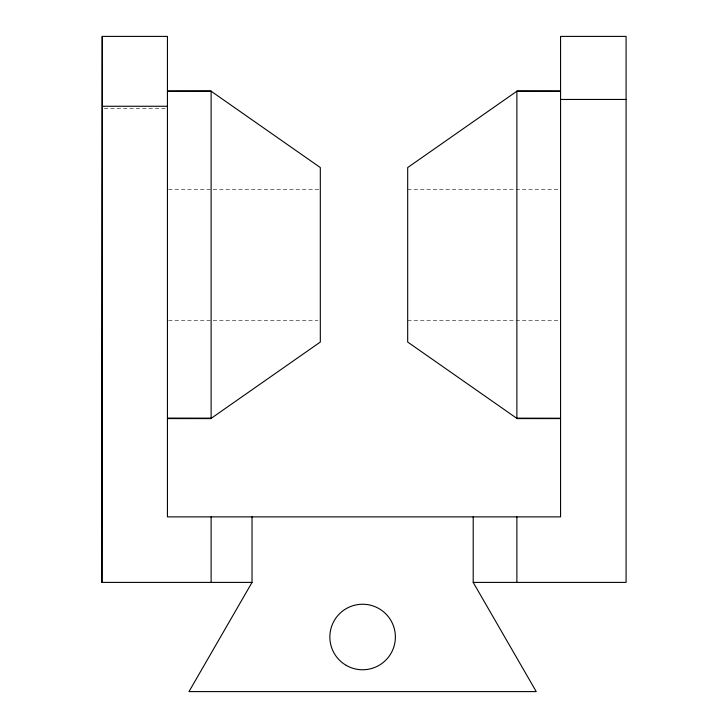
<?xml version="1.0" encoding="UTF-8"?>
<svg xmlns="http://www.w3.org/2000/svg" width="728" height="728" viewBox="0 0 728 728"><rect width="100%" height="100%" fill="white"/><g stroke="black" fill="none" stroke-linecap="round" stroke-linejoin="round"><path stroke-width="0.55" stroke-dasharray="3.64 2.73" d="M104.277 108.681L165.183 108.681M168.568 189.28L320.32 189.28M407.68 189.28L559.432 189.28M168.568 320.32L318.054 320.32M407.68 320.32L559.432 320.32"/><path stroke-width="1.09" d="M252.034 516.88L252.034 582.4L101.92 582.4L102.02 36.4L167.44 36.4L167.44 516.88L560.56 516.88L560.56 36.4L626.08 36.4L626.08 582.4L473.2 582.4L473.2 516.88M101.92 582.4L102.448 36.4M516.88 582.4L516.88 516.88M252.034 582.4L188.989 691.6L536.245 691.6L473.2 582.4M211.12 418.318L167.44 418.318L211.12 418.382L320.32 342.042L320.32 167.558L211.12 91.218L167.44 91.282M167.44 91L211.12 91L211.12 418.6L167.44 418.6M560.56 91L516.88 91L516.88 418.6L560.56 418.6M560.56 91.282L516.88 91.218L407.68 167.558L407.68 342.042L516.88 418.382L560.56 418.382L516.88 418.318M560.56 99.454L626.08 99.454M102.448 106.261L167.44 106.261M211.12 516.88L211.12 582.4M346.237 665.374A32.76 32.76 0 0 0 395.377 637A32.76 32.76 0 0 0 346.237 608.626A32.76 32.76 0 0 0 346.237 665.374"/></g></svg>
